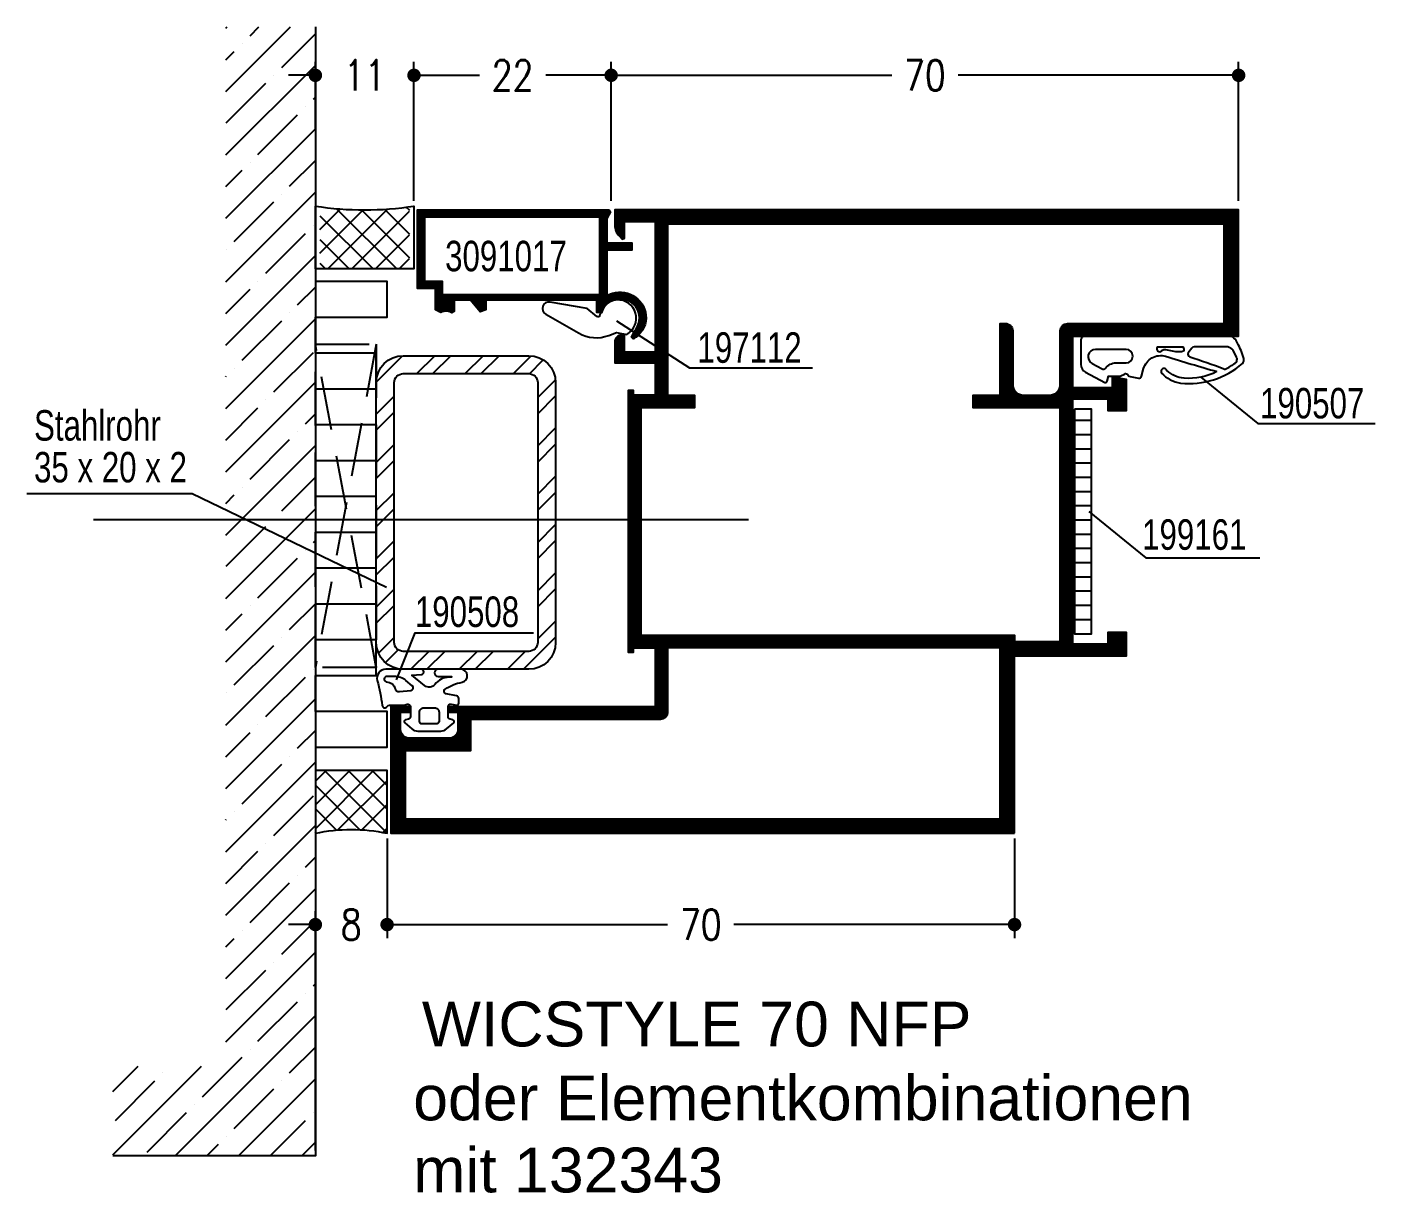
# Model space of a CAD drawing. Extents: x 14 to 197, y 22 to 250.
# Drawn here: x 18.3 to 93.5, y 102.2 to 167.3 of the extents above; entities that cross this region are included whole.
import ezdxf

# ---------------------------------------------------------------- set-up
doc = ezdxf.new("R2010")
doc.units = 0
doc.header["$LTSCALE"] = 6
for name, pattern in [('AUSGEZOGEN', [0]), ('CENTER', [50.800000000000004, 31.75, -6.35, 6.35, -6.35]), ('VERDECKT', [0.75, 0.5, -0.25])]:
    doc.linetypes.add(name, pattern=pattern)
doc.layers.get('0').update_dxf_attribs({"color": 4, "linetype": 'CONTINUOUS'})
doc.layers.get('Defpoints').update_dxf_attribs({"linetype": 'CONTINUOUS'})
for name, color, linetype in [('01TXT', 7, 'CONTINUOUS'), ('CENT_25', 2, 'CENTER'), ('CONST18', 3, 'AUSGEZOGEN'), ('CONST35', 7, 'CONTINUOUS'), ('DICHT_PAR', 3, 'CONTINUOUS'), ('HIDE_25', 3, 'VERDECKT'), ('KH_PAR', 7, 'CONTINUOUS'), ('KH_SCH', 7, 'CONTINUOUS'), ('KN_PAR', 3, 'CONTINUOUS'), ('KN_SCH', 3, 'CONTINUOUS'), ('LLMASSE', 7, 'AUSGEZOGEN'), ('TEXT', 7, 'CONTINUOUS')]:
    doc.layers.add(name, color=color, linetype=linetype)
doc.styles.add('SIM80S00', font='simplex.shx', dxfattribs={"width": 0.8})
doc.styles.add('SWISSCL', font='swisscl.ttf')
doc.styles.add('SWISSL', font='swissl.ttf')
doc.dimstyles.new('BEM_DOC_2', dxfattribs={"dimscale": 0.5, "dimtxt": 3.4, "dimasz": 1.5, "dimexe": 1.5, "dimexo": 0.6, "dimgap": 1.5, "dimtad": 0, "dimlfac": 2, "dimdsep": 46, "dimtxsty": 'SIM80S00', "dimblk": 'PUNKT', "dimcen": 0, "dimclrd": 3, "dimclre": 3, "dimclrt": 3, "dimadec": 0, "dimazin": 0, "dimtfac": 0.6999999999999998, "dimtofl": 0, "dimtmove": 2, "dimatfit": 3, "dimldrblk": 'PUNKT', "dimfxl": 1, "dimtolj": 1, "dimarcsym": 0})

# ---------------------------------------------------------------- blocks, each defined once
blk = doc.blocks.new('WI190507')
at = {"linetype": 'CONTINUOUS'}
for points in [[(3.969069, 2.421619, 0.131411), (4.717455, 6.093630999999999, 0.165945), (3.84275, 7.996262, -1.141701), (4.131863, 8.597746, -0.165632), (5.26119, 6.471794, -0.206034), (3.081333, -0.415261, -0.265529), (2.498102, -0.57243, -0.04887), (0.799395, 0.117567, -0.313051), (0, 1.16646), (0, 17.100064, -0.414214), (0.5, 17.600064), (3.158683, 17.600064, -0.277325), (4.041631, 17.069535), (5.17659, 14.934988, -0.482343), (5.051764, 14.647908), (4.5, 14.500064), (4.5, 13.280448, -0.131652), (4.459808, 13.130448), (4.240192, 12.750064, 0.435165), (4.368809, 12.330269, -0.240393), (4.53306, 12.11257), (4.699122, 11.170787, -0.388879), (4.481325, 10.828914), (3.639417, 10.603326, 0.416449), (2.256705, 8.150291000000001, -0.005287), (3.969069, 2.421619)], [(3.071257, 16.357355), (3.664884, 15.240905, -0.365602), (3.583333, 14.8626, 0.232386), (3, 13.675283), (3, 12.550064, -1), (1.5, 12.550064), (1.5, 15.965597, -0.7812859999999999), (3.071257, 16.357355)], [(1.574047, 8.511461, 0.202871), (1.504161, 8.156292, -0.056075), (1.742937, 6.648280000000001, -0.081679), (1.70217, 6.263999), (1.603166, 6.089326, -0.61297), (1.228898, 6.339345), (1.244166, 9.074264999999999, -1.059119), (1.574047, 8.511461)], [(2.488988, 0.179611, -0.090803), (2.358433, 0.23955), (1.567248, 0.6006520000000001, -0.07685800000000001), (1.200184, 1.196015), (1.221162, 4.953726000000001, -0.267949), (1.37261, 5.212692), (1.889696, 5.620432, -0.465297), (2.320382, 5.461759, 0.015276), (3.659324, 1.641006, -0.267464), (3.628582, 1.33872, -0.035362), (2.926019, 0.255081, -0.14104), (2.488988, 0.179611)]]:
    blk.add_lwpolyline(points, format="xyb", close=True, dxfattribs=at)
blk = doc.blocks.new('*X16')
for p, q in [((20.3, 218.2898987322333), (23.91010126776674, 221.9)), ((20.3, 221.825432638166), (20.37456736183399, 221.9)), ((21.65514517087166, 221.4128108590377), (22.14233431183398, 221.9)), ((23.42291212383802, 219.6450439060713), (25.30000000000002, 221.5221317822333)), ((20.3, 220.057665688166), (20.77126169438847, 220.5289273825545)), ((21.21320343263006, 220.9708691207961), (21.21320343263006, 220.9708691207961)), ((20.3, 214.7543648263006), (25.30000000000001, 219.7543648263006)), ((22.98097038559643, 219.2031021678297), (22.98097038559643, 219.2031021678297)), ((20.32931995614688, 216.5514517383802), (22.53902864735484, 218.7611604295881)), ((24.7487373385628, 217.4353352148633), (24.7487373385628, 217.4353352148633)), ((25.19067907680439, 217.8772769531049), (25.30000000000002, 217.9865978763005)), ((22.09708690911325, 214.7836847854138), (24.30679560032121, 216.9933934766217)), ((20.3, 211.2188309203678), (25.30000000000001, 216.2188309203678)), ((21.65514517087166, 214.3417430471722), (21.65514517087166, 214.3417430471722)), ((23.86485386207962, 213.0159178324474), (25.30000000000002, 214.4510639703678)), ((20.3, 212.9865978763006), (21.21320343263006, 213.8998013089306)), ((20.3, 207.6832970144351), (25.30000000000001, 212.6832970144351)), ((20.77126169438847, 209.9223256647563), (22.98097038559643, 212.1320343559642)), ((23.42291212383802, 212.5739760942058), (23.42291212383802, 212.5739760942058)), ((25.19067907680439, 210.8062091412394), (25.19067907680439, 210.8062091412394)), ((22.53902864735484, 208.1545587117899), (24.7487373385628, 210.3642674029979)), ((20.3, 204.1477631085023), (25.30000000000001, 209.1477631085023)), ((20.32931995614688, 209.4803839265147), (20.32931995614688, 209.4803839265147)), ((22.09708690911325, 207.7126169735483), (22.09708690911325, 207.7126169735483)), ((20.3, 205.9155300644351), (21.65514517087166, 207.2706752353067)), ((24.30679560032121, 206.3867917588235), (25.30000000000002, 207.3799961585023)), ((20.3, 200.6122292025696), (25.30000000000001, 205.6122292025696)), ((21.21320343263007, 203.2931995911324), (23.42291212383803, 205.5029082823403)), ((23.86485386207962, 205.9448500205819), (23.86485386207962, 205.9448500205819)), ((22.98097038559644, 201.525432638166), (25.1906790768044, 203.735141329374)), ((20.3, 202.3799961585023), (20.32931995614688, 202.4093161146492)), ((20.77126169438847, 202.8512578528908), (20.77126169438847, 202.8512578528908)), ((20.3, 197.0766952966369), (25.30000000000001, 202.0766952966369)), ((22.53902864735484, 201.0834908999244), (22.53902864735484, 201.0834908999244)), ((20.3, 198.8444622525696), (22.09708690911325, 200.6415491616829)), ((24.7487373385628, 199.7576656851996), (25.30000000000002, 200.3089283466368)), ((24.30679560032121, 199.315723946958), (24.30679560032121, 199.315723946958)), ((20.3, 193.5411613907041), (25.30000000000001, 198.5411613907041)), ((21.65514517087166, 196.6640735175085), (23.86485386207962, 198.8737822087164)), ((23.42291212383803, 194.8963065645421), (25.30000000000002, 196.7733944407041)), ((20.3, 195.3089283466369), (20.77126169438847, 195.7801900410253)), ((21.21320343263007, 196.2221317792669), (21.21320343263007, 196.2221317792669)), ((20.3, 190.0056274847714), (25.30000000000001, 195.0056274847714)), ((20.32931995614688, 191.802714396851), (22.53902864735484, 194.012423088059)), ((22.98097038559644, 194.4543648263005), (22.98097038559644, 194.4543648263005)), ((24.7487373385628, 192.6865978733342), (24.7487373385628, 192.6865978733342)), ((25.1906790768044, 193.1285396115757), (25.30000000000002, 193.2378605347714)), ((22.09708690911325, 190.0349474438846), (24.30679560032121, 192.2446561350926)), ((20.3, 186.4700935788387), (25.30000000000001, 191.4700935788387)), ((21.65514517087166, 189.593005705643), (21.65514517087166, 189.593005705643)), ((23.86485386207962, 188.2671804909182), (25.30000000000002, 189.7023266288386)), ((20.3, 188.2378605347714), (21.21320343263007, 189.1510639674015)), ((20.3, 182.9345596729059), (25.30000000000001, 187.9345596729059)), ((20.77126169438847, 185.1735883232271), (22.98097038559644, 187.3832970144351)), ((23.42291212383803, 187.8252387526767), (23.42291212383803, 187.8252387526767)), ((25.1906790768044, 186.0574717997103), (25.1906790768044, 186.0574717997103)), ((22.53902864735484, 183.4058213702607), (24.7487373385628, 185.6155300614687)), ((20.3, 179.3990257669732), (25.30000000000001, 184.3990257669732)), ((20.32931995614688, 184.7316465849855), (20.32931995614688, 184.7316465849855)), ((22.09708690911325, 182.9638796320191), (22.09708690911325, 182.9638796320191)), ((20.3, 181.1667927229059), (21.65514517087166, 182.5219378937776)), ((24.30679560032121, 181.6380544172943), (25.30000000000002, 182.6312588169731)), ((20.3, 175.8634918610404), (25.30000000000001, 180.8634918610405)), ((21.21320343263007, 178.5444622496032), (23.42291212383803, 180.7541709408112)), ((23.86485386207962, 181.1961126790528), (23.86485386207962, 181.1961126790528)), ((22.98097038559644, 176.7766952966369), (25.1906790768044, 178.9864039878448)), ((20.3, 177.6312588169732), (20.32931995614688, 177.6605787731201)), ((20.77126169438847, 178.1025205113616), (20.77126169438847, 178.1025205113616)), ((20.3, 172.3279579551077), (25.30000000000001, 177.3279579551077)), ((22.53902864735484, 176.3347535583953), (22.53902864735484, 176.3347535583953)), ((20.3, 174.0957249110404), (22.09708690911325, 175.8928118201537)), ((24.7487373385628, 175.0089283436705), (25.30000000000002, 175.5601910051077)), ((24.30679560032121, 174.5669866054289), (24.30679560032121, 174.5669866054289)), ((20.3, 168.792424049175), (25.30000000000001, 173.792424049175)), ((21.65514517087166, 171.9153361759793), (23.86485386207962, 174.1250448671873)), ((21.21320343263007, 171.4733944377378), (21.21320343263007, 171.4733944377378)), ((23.42291212383803, 170.147569223013), (25.30000000000002, 172.024657099175)), ((20.3, 170.5601910051077), (20.77126169438847, 171.0314526994962)), ((20.3, 165.2568901432422), (25.30000000000001, 170.2568901432423)), ((20.32931995614688, 167.0539770553218), (22.53902864735484, 169.2636857465298)), ((22.98097038559644, 169.7056274847714), (22.98097038559644, 169.7056274847714)), ((25.1906790768044, 168.3798022700466), (25.30000000000003, 168.4891231932422)), ((24.74873733856281, 167.937860531805), (24.74873733856281, 167.937860531805)), ((22.09708690911325, 165.2862101023555), (24.30679560032122, 167.4959187935634)), ((17.47864376269052, 158.9), (25.30000000000001, 166.7213562373095)), ((21.65514517087166, 164.8442683641139), (21.65514517087166, 164.8442683641139)), ((23.86485386207962, 163.5184431493891), (25.30000000000003, 164.9535892873095)), ((19.00349474142211, 162.1926179346643), (21.21320343263007, 164.4023266258723)), ((14, 162.492424049175), (15.407575950825, 163.9)), ((14, 158.9568901432422), (18.94310985675774, 163.9)), ((16.79378605021414, 163.5184431493891), (16.79378605021414, 163.5184431493891)), ((21.01417766862325, 158.9), (25.30000000000001, 163.1858223313768)), ((14.14213562076459, 160.8667927199396), (16.35184431197255, 163.0765014111475)), ((20.77126169438848, 160.4248509816979), (22.98097038559644, 162.6345596729059)), ((23.42291212383803, 163.0765014111475), (23.42291212383803, 163.0765014111475)), ((18.56155300318052, 161.7506761964227), (18.56155300318052, 161.7506761964227)), ((15.90990257373097, 159.0990257669732), (18.11961126493892, 161.3087344581812)), ((25.1906790768044, 161.3087344581811), (25.1906790768044, 161.3087344581811)), ((22.78194461862326, 158.9), (24.74873733856281, 160.8667927199396)), ((19.24641071269052, 158.9), (19.88737821790529, 159.5409675052148)), ((20.32931995614689, 159.9829092434564), (20.32931995614689, 159.9829092434564)), ((24.54971157455599, 158.9), (25.30000000000001, 159.650288425444))]:
    blk.add_line(p, q)
blk = doc.blocks.new('WI190508')
at = {"linetype": 'CONTINUOUS'}
for points in [[(4, 0.330593, 0.494357), (2.737419, 1.295503, -0.035396), (-0.037156, 0.74769, 0.7191390000000001), (-0.15, 0.190192, -0.267949), (0, -0.069615), (0, -1.687299), (0.089778, -2.022354, -0.493145), (-0.2, -2.4), (-1.269802, -2.4, -0.339454), (-1.55958, -2.177646), (-1.647845, -1.848236, 0.606815), (-1.994239, -1.771442), (-2.666044, -2.572069, 0.176327), (-2.9, -3.214857), (-2.9, -5.785143, 0.176327), (-2.666044, -6.427931), (-1.994239, -7.228558, 0.606815), (-1.647845, -7.151764), (-1.55958, -6.822353999999999, -0.339454), (-1.269802, -6.6), (-0.2, -6.6, -0.458807), (0.096639, -6.944777), (0.00224, -7.570148, 0.458807), (0.2, -7.8), (0.74827, -7.8, 0.36397), (1.043712, -7.552094), (1.247227, -6.397906, -0.676335), (1.792219, -6.283492, -0.102989), (2.554156, -8.173867, 0.8837860000000001), (4, -8.04999), (3.999963, -5.482666, 1), (3.199963, -5.482678), (3.199981, -6.959881, -1.000006), (3.107969, -6.959881), (3.107969, -6.747519, 0.236839), (2.316582, -5.137422, -0.426544), (2.183394, -3.990297), (3.35751, -2.569926), (3.4, -3.584999, 1), (4, -3.584999), (4, 0.330593)], [(3.2, -0.628273), (3.2, 0.230593, 0.876976), (2.610222, 0.308239), (2.50596, -0.080872, -0.282773), (1.897392, -0.65679, 0.3848), (1.502766, -1.198664), (1.634079, -2.44197, 0.664354), (2.163647, -2.601599), (2.741515, -1.90253, 0.174429), (3.2, -0.628273)], [(-0.3, -5.1, -0.414214), (-0.8, -5.6), (-1.8, -5.6, -0.414214), (-2.1, -5.3), (-2.1, -3.7, -0.414214), (-1.8, -3.4), (-0.8, -3.4, -0.414214), (-0.3, -3.9), (-0.3, -5.1)]]:
    blk.add_lwpolyline(points, format="xyb", close=True, dxfattribs=at)
blk = doc.blocks.new('PUNKT')
at = {"color": 0, "linetype": 'CONTINUOUS'}
blk.add_line((-0.5, 0), (-1, 0), dxfattribs=at)
at = {"color": 0, "linetype": 'CONTINUOUS', "const_width": 0.5}
blk.add_lwpolyline([(-0.25, 0, 1), (0.25, 0, 1)], format="xyb", close=True, dxfattribs=at)
blk = doc.blocks.new('*D33')
at = {"layer": 'Defpoints', "color": 0, "transparency": 16777216}
for p in [(38.42791413441773, 119.3000000000001), (34.42791413441773, 117.2), (34.42791413441773, 104.3000000000001)]:
    blk.add_point(p, dxfattribs=at)
at = {"layer": 'LLMASSE', "color": 3, "lineweight": -2, "transparency": 16777216}
for p, q in [((38.42791413441773, 119.0000000000001), (38.42791413441773, 116.45)), ((34.42791413441773, 104.6000000000001), (34.42791413441773, 117.95)), ((33.67791413441773, 117.2), (32.92791413441773, 117.2)), ((39.17791413441773, 117.2), (39.92791413441773, 117.2))]:
    blk.add_line(p, q, dxfattribs=at)
at = {"layer": 'LLMASSE', "color": 3, "lineweight": -2, "transparency": 16777216, "xscale": 0.75, "yscale": 0.75, "zscale": 0.75}
blk.add_blockref('PUNKT', (34.42791413441773, 117.2), dxfattribs=at)
at = {"layer": 'LLMASSE', "color": 3, "lineweight": -2, "transparency": 16777216, "xscale": 0.75, "yscale": 0.75, "zscale": 0.75, "rotation": 180}
blk.add_blockref('PUNKT', (38.42791413441773, 117.2), dxfattribs=at)
at = {"layer": 'LLMASSE', "color": 3, "transparency": 16777216, "insert": (36.42791413441773, 117.2), "char_height": 1.7, "attachment_point": 5, "style": 'SIM80S00'}
blk.add_mtext('\\A1;8', dxfattribs=at)
blk = doc.blocks.new('*D34')
at = {"layer": 'Defpoints', "color": 0, "transparency": 16777216}
for p in [(38.427916320132, 122.2999999999984), (73.42791413441773, 122.2999745000001), (73.42791413441773, 117.2)]:
    blk.add_point(p, dxfattribs=at)
at = {"layer": 'LLMASSE', "color": 3, "lineweight": -2, "transparency": 16777216}
for p, q in [((38.427916320132, 121.9999999999984), (38.427916320132, 116.45)), ((73.42791413441773, 121.9999745000001), (73.42791413441773, 116.45)), ((39.177916320132, 117.2), (54.07696284632249, 117.2)), ((72.67791413441773, 117.2), (57.77886760822724, 117.2))]:
    blk.add_line(p, q, dxfattribs=at)
at = {"layer": 'LLMASSE', "color": 3, "lineweight": -2, "transparency": 16777216, "xscale": 0.75, "yscale": 0.75, "zscale": 0.75, "rotation": 180}
blk.add_blockref('PUNKT', (38.427916320132, 117.2), dxfattribs=at)
at = {"layer": 'LLMASSE', "color": 3, "lineweight": -2, "transparency": 16777216, "xscale": 0.75, "yscale": 0.75, "zscale": 0.75}
blk.add_blockref('PUNKT', (73.42791413441773, 117.2), dxfattribs=at)
at = {"layer": 'LLMASSE', "color": 3, "transparency": 16777216, "insert": (55.92791522727487, 117.2), "char_height": 1.7, "attachment_point": 5, "style": 'SIM80S00'}
blk.add_mtext('\\A1;70', dxfattribs=at)
blk = doc.blocks.new('*X25')
for p, q in [((25.30000000000001, 69.05223208591764), (28.5477679140824, 72.30000000000001)), ((25.30000000000001, 70.37805730064241), (27.22194269935762, 72.30000000000001)), ((25.30000000000001, 71.7038825153672), (25.89611748463284, 72.30000000000001)), ((29.30000000000001, 68.81106588963344), (25.81106588963344, 72.30000000000001)), ((29.30000000000001, 70.13689110435821), (27.13689110435821, 72.30000000000001)), ((29.30000000000001, 71.462716319083), (28.46271631908299, 72.30000000000001)), ((27.78779226465707, 68.99744841025161), (25.30000000000001, 71.48524067490868)), ((26.55451893614861, 68.98092580734145), (29.30000000000001, 71.72640687119286)), ((26.48420384123118, 68.97521161895273), (25.30000000000001, 70.1594154601839)), ((27.891076671079, 68.99165832754706), (29.30000000000001, 70.40058165646809)), ((25.3277468180789, 68.80584342738022), (25.30000000000001, 68.83359024545912)), ((29.07094153748807, 68.84569797923136), (29.30000000000001, 69.0747564417433))]:
    blk.add_line(p, q)
blk = doc.blocks.new('*D40')
at = {"layer": 'Defpoints', "color": 0, "transparency": 16777216}
for p in [(34.42791413441773, 164.599999), (34.42791413441773, 161.299999), (39.92791613441773, 157.299999)]:
    blk.add_point(p, dxfattribs=at)
at = {"layer": 'LLMASSE', "color": 3, "lineweight": -2, "transparency": 16777216}
for p, q in [((34.42791413441773, 161.599999), (34.42791413441773, 165.349999)), ((39.92791613441773, 157.599999), (39.92791613441773, 165.349999)), ((33.67791413441773, 164.599999), (32.92791413441773, 164.599999)), ((40.67791613441773, 164.599999), (41.42791613441773, 164.599999))]:
    blk.add_line(p, q, dxfattribs=at)
at = {"layer": 'LLMASSE', "color": 3, "lineweight": -2, "transparency": 16777216, "xscale": 0.75, "yscale": 0.75, "zscale": 0.75}
blk.add_blockref('PUNKT', (34.42791413441773, 164.599999), dxfattribs=at)
at = {"layer": 'LLMASSE', "color": 3, "lineweight": -2, "transparency": 16777216, "xscale": 0.75, "yscale": 0.75, "zscale": 0.75, "rotation": 180}
blk.add_blockref('PUNKT', (39.92791613441773, 164.599999), dxfattribs=at)
at = {"layer": 'LLMASSE', "color": 3, "transparency": 16777216, "insert": (37.17791513441773, 164.599999), "char_height": 1.7, "attachment_point": 5, "style": 'SIM80S00'}
blk.add_mtext('\\A1;11', dxfattribs=at)
blk = doc.blocks.new('*X24')
for p, q in [((51.26468280607801, 109.6009922539682), (51.66369055210987, 110)), ((51.53720960864646, 107.2218686270871), (54.31534098155942, 110)), ((51.6175660474001, 104.6505746363912), (56.96699141100896, 110)), ((58.19999999999997, 103.5506761964228), (51.75067619642269, 110)), ((58.19999999999997, 106.2023266258723), (54.40232662587225, 110)), ((58.19999999999997, 108.8539770553219), (57.0539770553218, 110)), ((51.45200664524088, 101.8333648047824), (58.19999999999997, 108.5813581595415)), ((58.19999999999997, 100.8990257669732), (51.50745407103863, 107.5915716959345)), ((52.2702922699081, 100), (58.19999999999997, 105.9297077300919)), ((56.44737533752356, 100), (51.61910953655631, 104.8282658009673)), ((53.79572490807401, 100), (51.49767752916882, 102.2980473789052)), ((54.92194269935765, 100), (58.19999999999997, 103.2780573006424)), ((57.5735931288072, 100), (58.19999999999996, 100.6264068711928))]:
    blk.add_line(p, q)
blk = doc.blocks.new('*D42')
at = {"layer": 'Defpoints', "color": 0, "transparency": 16777216}
for p in [(50.92791613441773, 164.599999), (50.92791613441773, 157.299975), (85.92791613441773, 157.299999)]:
    blk.add_point(p, dxfattribs=at)
at = {"layer": 'LLMASSE', "color": 3, "lineweight": -2, "transparency": 16777216}
for p, q in [((50.92791613441773, 157.599975), (50.92791613441773, 165.349999)), ((85.92791613441773, 157.599999), (85.92791613441773, 165.349999)), ((51.67791613441773, 164.599999), (66.57696375346535, 164.599999)), ((85.17791613441773, 164.599999), (70.2788685153701, 164.599999))]:
    blk.add_line(p, q, dxfattribs=at)
at = {"layer": 'LLMASSE', "color": 3, "lineweight": -2, "transparency": 16777216, "xscale": 0.75, "yscale": 0.75, "zscale": 0.75, "rotation": 180}
blk.add_blockref('PUNKT', (50.92791613441773, 164.599999), dxfattribs=at)
at = {"layer": 'LLMASSE', "color": 3, "lineweight": -2, "transparency": 16777216, "xscale": 0.75, "yscale": 0.75, "zscale": 0.75}
blk.add_blockref('PUNKT', (85.92791613441773, 164.599999), dxfattribs=at)
at = {"layer": 'LLMASSE', "color": 3, "transparency": 16777216, "insert": (68.42791613441773, 164.599999), "char_height": 1.7, "attachment_point": 5, "style": 'SIM80S00'}
blk.add_mtext('\\A1;70', dxfattribs=at)
blk = doc.blocks.new('B-LL3091017')
at = {"layer": 'KN_SCH'}
h = blk.add_hatch(dxfattribs=at)
h.set_pattern_fill('_U', color=256, scale=0.2, angle=90, style=0, pattern_type=0)
h.set_pattern_definition([(90, (-6.131679800926612, 9.469847541320295), (-0.2, 1.224606353822377e-17), [])])
edge = h.paths.add_edge_path()
edge.add_line((-0.2000000000009834, 0.415470053889778), (-0.4500000000007063, 0.2711324865925286))
edge.add_line((-0.4500000000007063, 0.2711324865925286), (-1.192820323028281, 0.7000000000520137))
edge.add_line((-1.192820323028281, 0.7000000000520137), (-3.9000000000007, 0.7000000000520137))
edge.add_line((-3.9000000000007, 0.7000000000520137), (-3.9000000000007, -2.099999999956796))
edge.add_line((-3.9000000000007, -2.099999999956796), (-4.69999999997213, -2.099999999974377))
edge.add_line((-4.69999999997213, -2.099999999974377), (-4.700000000002895, 0.70000000005696))
edge.add_line((-4.700000000002895, 0.70000000005696), (-9.727387838692433, 0.6999999999325972))
edge.add_line((-9.727387838692433, 0.6999999999325972), (-9.528269250159578, 0.05294117644418961))
edge.add_arc((-12.29999999872904, -0.8000000008871568), 2.89999999906083, -89.92098258777139, 17.104635200147015, ccw=False)
edge.add_arc((-12.18013563536923, -0.9023955340299805), 2.800000000000014, 209.2081415122017, 267.62840437632906, ccw=False)
edge.add_line((-14.62412332264755, -2.268749874760098), (-14.4292421463304, -2.06928790290832))
edge.add_line((-14.4292421463304, -2.06928790290832), (-13.75317870728265, -2.384541461934856))
edge.add_arc((-12.2999999992584, -0.8000000003272918), 2.150000000234527, 227.476148093069, 434.3952468897883)
edge.add_line((-11.72165059867077, 1.270751547263192), (-11.67196451362344, 1.800000000072703))
edge.add_line((-11.67196451362344, 1.800000000072703), (-10.29999999984433, 1.800000000228566))
edge.add_line((-10.29999999984433, 1.800000000228566), (-10.30000000000327, 14.20000000005201))
edge.add_line((-10.30000000000328, 14.20000000005201), (-11.35995849235872, 14.200000000052))
edge.add_line((-11.35995849235872, 14.200000000052), (-11.58555826417151, 14.81983027894176))
edge.add_line((-11.58555826417151, 14.81983027894176), (-10.30000000000071, 15.8985417442644))
edge.add_line((-10.30000000000071, 15.8985417442644), (-10.30000000000071, 17.700000000052))
edge.add_line((-10.30000000000071, 17.700000000052), (-11.57394825535001, 17.70000000005201))
edge.add_line((-11.57394825535001, 17.70000000005201), (-11.70205327634678, 17.96789249301427))
edge.add_arc((-12.71191334812911, 18.6161074528359), 1.199999999465322, 327.304165933598, 390.0745233803037)
edge.add_line((-11.67346414991038, 19.2174586492558), (-11.37731420804809, 19.80000000005201))
edge.add_line((-11.37731420804809, 19.80000000005201), (-8.999999999997629, 19.80000000005199))
edge.add_line((-8.99999999999763, 19.80000000005199), (-9.0000000000284, 21.80000000002304))
edge.add_line((-9.000000000028399, 21.80000000002304), (-0.2000000000514977, 21.80000000010151))
edge.add_line((-0.2000000000514977, 21.80000000010151), (-0.2000000000009834, 0.4154700538897771))
h.paths.add_polyline_path([(-1.000000000000698, 1.500000000052034), (-9.70000000000072, 1.500000000052013), (-9.700000000000706, 19.00000000003968), (-8.19999999991764, 19.00000000013197), (-8.200000000009936, 21.00000000005201), (-1.000000000000703, 21.00000000005204)], flags=16)
at = {"layer": 'KN_PAR'}
blk.add_lwpolyline([(-0.2000000000009834, 0.415470053889778), (-0.4500000000007063, 0.2711324865925286), (-1.192820323028281, 0.7000000000520137), (-3.9000000000007, 0.7000000000520137), (-3.9000000000007, -2.099999999956796), (-4.69999999997213, -2.099999999974377), (-4.700000000002895, 0.70000000005696), (-9.727387838692433, 0.6999999999325972), (-9.528269250159576, 0.05294117644418961, -0.5041816791603327), (-12.29600056936972, -3.69999724211302, -0.26057490377308), (-14.62412332264755, -2.268749874760098), (-14.4292421463304, -2.06928790290832), (-13.75317870728265, -2.384541461934856, 1.267573365754594), (-11.72165059867077, 1.270751547263192), (-11.67196451362344, 1.800000000072703), (-10.29999999984433, 1.800000000228566), (-10.30000000000328, 14.20000000005201), (-11.35995849235872, 14.200000000052), (-11.58555826417151, 14.81983027894176), (-10.30000000000071, 15.8985417442644), (-10.30000000000071, 17.700000000052), (-11.57394825535001, 17.70000000005201), (-11.70205327634678, 17.96789249301427, 0.2809477689696845), (-11.67346414991038, 19.2174586492558), (-11.37731420804809, 19.80000000005201), (-8.99999999999763, 19.80000000005199), (-9.000000000028399, 21.80000000002304), (-0.2000000000514977, 21.80000000010151), (-0.2000000000009834, 0.415470053889778)], format="xyb", close=True, dxfattribs=at)
blk.add_lwpolyline([(-1.000000000000698, 1.500000000052034), (-9.70000000000072, 1.500000000052013), (-9.700000000000706, 19.00000000003968), (-8.19999999991764, 19.00000000013197), (-8.200000000009936, 21.00000000005201), (-1.000000000000703, 21.00000000005204), (-1.000000000000698, 1.500000000052034)], close=True, dxfattribs=at)
blk = doc.blocks.new('B-LL197112')
at = {"layer": 'DICHT_PAR'}
blk.add_lwpolyline([(1.4, 0.768, 1.597325), (2.982, 4.1, -0.580267), (2.807, 4.4), (3.5, 5.6), (3.5, 9.818999999999999, 0.8391), (2.081, 10.069), (0.638, 6.103, 0.221695), (0.9329999999999999, 2.735), (1.4, 1.925), (1.4, 0.768)], format="xyb", dxfattribs=at)
blk = doc.blocks.new('*D43')
at = {"layer": 'Defpoints', "color": 0, "transparency": 16777216}
for p in [(39.92791613441773, 164.599999), (39.92791613441773, 157.299999), (50.92791613441773, 157.299975)]:
    blk.add_point(p, dxfattribs=at)
at = {"layer": 'LLMASSE', "color": 3, "lineweight": -2, "transparency": 16777216}
for p, q in [((39.92791613441773, 157.599999), (39.92791613441773, 165.349999)), ((50.92791613441773, 157.599975), (50.92791613441773, 165.349999)), ((40.67791613441773, 164.599999), (43.57696375346535, 164.599999)), ((50.17791613441773, 164.599999), (47.27886851537011, 164.599999))]:
    blk.add_line(p, q, dxfattribs=at)
at = {"layer": 'LLMASSE', "color": 3, "lineweight": -2, "transparency": 16777216, "xscale": 0.75, "yscale": 0.75, "zscale": 0.75, "rotation": 180}
blk.add_blockref('PUNKT', (39.92791613441773, 164.599999), dxfattribs=at)
at = {"layer": 'LLMASSE', "color": 3, "lineweight": -2, "transparency": 16777216, "xscale": 0.75, "yscale": 0.75, "zscale": 0.75}
blk.add_blockref('PUNKT', (50.92791613441773, 164.599999), dxfattribs=at)
at = {"layer": 'LLMASSE', "color": 3, "transparency": 16777216, "insert": (45.42791613441773, 164.599999), "char_height": 1.7, "attachment_point": 5, "style": 'SIM80S00'}
blk.add_mtext('\\A1;22', dxfattribs=at)
blk = doc.blocks.new('B-LL132344')
at = {"layer": 'KH_SCH'}
h = blk.add_hatch(dxfattribs=at)
h.set_pattern_fill('_U', color=256, scale=0.2, style=0, pattern_type=0)
h.set_pattern_definition([(0, (33.76173578562217, 26.39453715693752), (0, 0.2), [])])
edge = h.paths.add_edge_path()
edge.add_line((0.2000127274254686, 6.200530902876203), (19.99997200015385, 6.200613742728223))
edge.add_line((19.99997200015385, 6.200613742728223), (19.99997200015368, -6.299936361737187))
edge.add_line((19.99997200015368, -6.299936361737187), (22.59997200033171, -6.299936361648312))
edge.add_line((22.59997200033171, -6.299936361648312), (22.59997200004744, -4.199936361471876))
edge.add_line((22.59997200004744, -4.199936361471876), (21.29997200002271, -4.19993636163596))
edge.add_line((21.29997200002271, -4.19993636163596), (21.299971999977, -0.2999363616110244))
edge.add_line((21.299971999977, -0.2999363616110244), (48.699971999977, -0.2999363615694079))
edge.add_line((48.699971999977, -0.2999363615694079), (48.69997200002271, -4.199936361557068))
edge.add_line((48.69997200002271, -4.199936361557068), (47.39997199995555, -4.199936361639109))
edge.add_line((47.39997199995555, -4.199936361639109), (47.39997200013647, -6.299936361733069))
edge.add_line((47.39997200013647, -6.299936361733069), (50.83702419018825, -6.299936361544775))
edge.add_line((50.83702419018825, -6.299936361544775), (51.11914735934013, -4.699936361387349))
edge.add_line((51.11914735934013, -4.699936361387349), (49.8999720000024, -4.699936361630025))
edge.add_line((49.8999720000024, -4.699936361630025), (49.89997199994603, -0.2999363616528932))
edge.add_line((49.89997199994603, -0.2999363616528932), (55.69997169745225, -0.2999363613224482))
edge.add_line((55.69997169745225, -0.2999363613224482), (55.69999969745218, -18.80000000015233))
edge.add_line((55.69999969745218, -18.80000000015233), (69.80000003672086, -18.80000000005278))
edge.add_line((69.80000003672086, -18.80000000005278), (69.8000126907565, 50.8000000001376))
edge.add_line((69.8000126907565, 50.8000000001376), (68.10417578330677, 50.8))
edge.add_arc((68.10417578330677, 48.99999999999999), 1.800000000000011, 90, 135.0000000000016)
edge.add_line((66.83138357717094, 50.27279220613575), (66.52379677833721, 49.96520540730201))
edge.add_line((66.52379677833721, 49.96520540730201), (66.63364845485576, 49.70000000000152))
edge.add_line((66.63364845485576, 49.70000000000152), (68.50001272723357, 49.7000000000228))
edge.add_line((68.50001272723357, 49.7000000000228), (68.50001272754737, 46.29999999984429))
edge.add_line((68.50001272754737, 46.29999999984429), (53.90001272729575, 46.29999999998138))
edge.add_line((53.90001272729575, 46.29999999998138), (53.90001272724925, 49.6999999999795))
edge.add_line((53.90001272724925, 49.6999999999795), (55.80001272735865, 49.69999999997948))
edge.add_line((55.80001272735865, 49.69999999997948), (55.80001272727252, 50))
edge.add_arc((55.00001272727252, 50), 0.7999999999999972, 0, 90.00000000211544)
edge.add_line((55.00001272724298, 50.8), (52.70001272719573, 50.79999999991507))
edge.add_line((52.70001272719573, 50.79999999991507), (52.70001272754441, 46.29999999983976))
edge.add_line((52.70001272754441, 46.29999999983976), (49.10001272732891, 46.29999999995513))
edge.add_line((49.10001272732891, 46.29999999995513), (49.10001272726738, 48.70000000000002))
edge.add_line((49.10001272726738, 48.70000000000002), (49.60001272727252, 48.70000000000003))
edge.add_line((49.60001272727252, 48.70000000000003), (49.60001272727253, 49.30000000000003))
edge.add_line((49.60001272727253, 49.30000000000003), (20.39999999999999, 49.30000000000001))
edge.add_line((20.39999999999999, 49.30000000000001), (20.39999999999999, 48.7))
edge.add_line((20.39999999999999, 48.7), (20.89999872727169, 48.69999999999999))
edge.add_line((20.89999872727169, 48.69999999999999), (20.9000140000599, 46.30000000005455))
edge.add_line((20.9000140000599, 46.30000000005455), (14.30001272726719, 46.29999999994541))
edge.add_line((14.30001272726719, 46.29999999994541), (14.30001273377724, 69.30000000548286))
edge.add_line((14.30001273377724, 69.30000000548286), (13.7000127272438, 69.30000000132453))
edge.add_line((13.7000127272438, 69.30000000132453), (13.70001272740789, 68.29999999993123))
edge.add_line((13.70001272740789, 68.29999999993123), (11.80001283973202, 68.29999999999998))
edge.add_arc((11.80001283976822, 69.3000001124957), 1.000000112495712, 180.0000000000041, 269.9999999979258, ccw=False)
edge.add_line((10.80001272727252, 69.30000011249562), (10.80001272727218, 73.69999999739613))
edge.add_arc((11.80001271555325, 73.70000001171894), 0.9999999882810721, 89.9999993286632, 180.0000008206364, ccw=False)
edge.add_line((11.80001272727029, 74.7), (13.70001272723561, 74.70000000002292))
edge.add_line((13.70001272723561, 74.70000000002292), (13.70001272731764, 73.70000000380085))
edge.add_line((13.70001272731764, 73.70000000380085), (14.30001271037002, 73.70000001538806))
edge.add_line((14.30001271037002, 73.70000001538806), (14.30001273179352, 75.80000000677212))
edge.add_line((14.30001273179352, 75.80000000677212), (0.2000127271195744, 75.79999999994303))
edge.add_line((0.2000127271195741, 75.79999999994303), (0.2000127274254686, 6.20053090287621))
edge = h.paths.add_edge_path(flags=16)
edge.add_line((22.30001306618141, 47.90000000000001), (22.30000137339752, 6.200000000000003))
edge.add_line((22.30000137339752, 6.200000000000003), (21.6, 6.200000000000003))
edge.add_line((21.6, 6.200000000000003), (21.60000000000001, 1.099999999999998))
edge.add_line((21.60000000000001, 1.099999999999998), (47.69994400000019, 1.100000000000009))
edge.add_line((47.69994400000019, 1.100000000000009), (47.69994400000019, 10.80000000000074))
edge.add_line((47.69994400000019, 10.80000000000074), (49.09999999999999, 10.80000000000074))
edge.add_line((49.09999999999999, 10.80000000000074), (49.09999999999998, 7.80000000000074))
edge.add_line((49.09999999999998, 7.80000000000074), (57.09999999999995, 7.800000000000683))
edge.add_line((57.09999999999995, 7.800000000000683), (57.09999999999994, 7.199999999918649))
edge.add_arc((56.30000000036912, 7.199999999631508), 0.7999999996308134, -90.00000002644128, 2.0564925762300845e-08, ccw=False)
edge.add_line((56.29999999999993, 6.400000000000691), (50.29999999999997, 6.400000000000723))
edge.add_arc((50.29999999999995, 5.200000000000724), 1.199999999999999, 89.99999999999933, 179.9999999999997)
edge.add_line((49.09999999999995, 5.200000000000731), (49.09999999999996, 2.299999999999997))
edge.add_arc((50.29999999999995, 2.299999999999994), 1.199999999999996, 179.9999999999998, 270.0000000000007)
edge.add_line((50.29999999999997, 1.099999999999994), (56.29999999999995, 1.100000000000069))
edge.add_arc((56.29999999999995, 0.3000000000000682), 0.8000000000000007, 0, 90.00000000000051, ccw=False)
edge.add_line((57.09999999999995, 0.3000000000000682), (57.09999999999997, -17.20000000000014))
edge.add_line((57.09999999999997, -17.20000000000014), (68.20000000000002, -17.19999999999997))
edge.add_line((68.20000000000002, -17.19999999999997), (68.20000000000002, 44.89999999999993))
edge.add_line((68.20000000000002, 44.89999999999993), (49.10001272727235, 44.90000000000006))
edge.add_line((49.10001272727235, 44.90000000000006), (49.10001272727247, 41.90000000000005))
edge.add_line((49.10001272727247, 41.90000000000005), (47.69995672727239, 41.90000000000004))
edge.add_line((47.69995672727239, 41.90000000000004), (47.69995672727231, 47.90000000000001))
edge.add_line((47.69995672727231, 47.90000000000001), (22.30001306618141, 47.90000000000001))
edge = h.paths.add_edge_path(flags=16)
edge.add_line((20.90000000000004, 44.90000000000004), (13.70001272727268, 44.90000000000004))
edge.add_arc((13.70001272727268, 45.70000000000005), 0.8000000000000043, 180, 270, ccw=False)
edge.add_line((12.90001272727268, 45.70000000000005), (12.90001272727256, 66.90000000000296))
edge.add_line((12.90001272727256, 66.90000000000296), (9.400012727322208, 66.89999999995173))
edge.add_line((9.400012727322208, 66.89999999995173), (9.400012727270932, 74.20000000000013))
edge.add_line((9.400012727270932, 74.20000000000013), (1.799999999999772, 74.20000000000002))
edge.add_line((1.799999999999773, 74.20000000000002), (1.799999999999773, 7.80000000000004))
edge.add_line((1.799999999999773, 7.800000000000033), (20.90000000000005, 7.800000000000004))
edge.add_line((20.90000000000005, 7.800000000000004), (20.90000000000004, 44.90000000000004))
at = {"layer": 'KH_PAR'}
for points in [[(0.2000127274254686, 6.200530902876203), (19.99997200015385, 6.200613742728223), (19.99997200015368, -6.299936361737187), (22.59997200033171, -6.299936361648312), (22.59997200004744, -4.199936361471876), (21.29997200002271, -4.19993636163596), (21.299971999977, -0.2999363616110244), (48.699971999977, -0.2999363615694079), (48.69997200002271, -4.199936361557068), (47.39997199995555, -4.199936361639109), (47.39997200013647, -6.299936361733069), (50.83702419018825, -6.299936361544775), (51.11914735934013, -4.699936361387349), (49.8999720000024, -4.699936361630025), (49.89997199994603, -0.2999363616528932), (55.69997169745225, -0.2999363613224482), (55.69999969745218, -18.80000000015233), (69.80000003672086, -18.80000000005278), (69.8000126907565, 50.8000000001376), (68.10417578330677, 50.8, 0.1989123673796654), (66.83138357717094, 50.27279220613575), (66.52379677833721, 49.96520540730201), (66.63364845485576, 49.70000000000152), (68.50001272723357, 49.7000000000228), (68.50001272754737, 46.29999999984429), (53.90001272729575, 46.29999999998138), (53.90001272724925, 49.6999999999795), (55.80001272735865, 49.69999999997948), (55.80001272727252, 50, 0.4142135623839069), (55.00001272724298, 50.8), (52.70001272719573, 50.79999999991507), (52.70001272754441, 46.29999999983976), (49.10001272732891, 46.29999999995513), (49.10001272726738, 48.70000000000002), (49.60001272727252, 48.70000000000003), (49.60001272727253, 49.30000000000003), (20.39999999999999, 49.30000000000001), (20.39999999999999, 48.7), (20.89999872727169, 48.69999999999999), (20.9000140000599, 46.30000000005455), (14.30001272726719, 46.29999999994541), (14.30001273377724, 69.30000000548286), (13.7000127272438, 69.30000000132453), (13.70001272740789, 68.29999999993123), (11.80001283973202, 68.29999999999998, -0.4142135623624736), (10.80001272727252, 69.30000011249562), (10.80001272727218, 73.69999999739613, -0.414213569999987), (11.80001272727029, 74.7), (13.70001272723561, 74.70000000002292), (13.70001272731764, 73.70000000380085), (14.30001271037002, 73.70000001538806), (14.30001273179352, 75.80000000677212), (0.2000127271195741, 75.79999999994303), (0.2000127274254686, 6.200530902876203)], [(20.90000000000004, 44.90000000000004), (13.70001272727268, 44.90000000000004, -0.4142135623730968), (12.90001272727268, 45.70000000000005), (12.90001272727256, 66.90000000000296), (9.400012727322208, 66.89999999995173), (9.400012727270932, 74.20000000000013), (1.799999999999773, 74.20000000000002), (1.799999999999773, 7.800000000000033), (20.90000000000005, 7.800000000000004), (20.90000000000004, 44.90000000000004)], [(22.30001306618141, 47.90000000000001), (22.30000137339752, 6.200000000000003), (21.6, 6.200000000000003), (21.60000000000001, 1.099999999999998), (47.69994400000019, 1.100000000000009), (47.69994400000019, 10.80000000000074), (49.09999999999999, 10.80000000000074), (49.09999999999998, 7.80000000000074), (57.09999999999995, 7.800000000000683), (57.09999999999994, 7.199999999918649, -0.4142135626133894), (56.29999999999993, 6.400000000000691), (50.29999999999997, 6.400000000000723, 0.4142135623730973), (49.09999999999995, 5.200000000000731), (49.09999999999996, 2.299999999999997, 0.4142135623730981), (50.29999999999997, 1.099999999999994), (56.29999999999995, 1.100000000000069, -0.4142135623730968), (57.09999999999995, 0.3000000000000682), (57.09999999999997, -17.20000000000014), (68.20000000000002, -17.19999999999997), (68.20000000000002, 44.89999999999993), (49.10001272727235, 44.90000000000006), (49.10001272727247, 41.90000000000005), (47.69995672727239, 41.90000000000004), (47.69995672727231, 47.90000000000001), (22.30001306618141, 47.90000000000001)]]:
    blk.add_lwpolyline(points, format="xyb", close=True, dxfattribs=at)

msp = doc.modelspace()

# ---------------------------------------------------------------- hatches: boundary and pattern name
at = {"layer": 'CONST35'}
h = msp.add_hatch(dxfattribs=at)
h.set_pattern_fill('ANSI32', color=256, scale=0.2, style=0)
h.set_pattern_definition([(45, (9.12788793001937, 1.147548989651455), (-1.347038418160373, 1.347038418160373), []), (45, (10.02591393001944, 1.147548989651455), (-1.347038418160373, 1.347038418160373), [])])
edge = h.paths.add_edge_path(flags=16)
edge.add_arc((39.32789419090136, 147.4499547563773), 0.5, 90, 180, ccw=False)
edge.add_line((39.32789419090136, 147.9499547563773), (46.32789419090136, 147.9499547563773))
edge.add_arc((46.32789419090136, 147.4499547563773), 0.5, 0, 90, ccw=False)
edge.add_line((46.82789419090136, 147.4499547563773), (46.82789419090136, 132.9499547563772))
edge.add_arc((46.32789419090136, 132.9499547563772), 0.5, -90, 0, ccw=False)
edge.add_line((46.32789419090136, 132.4499547563772), (39.32789419090136, 132.4499547563772))
edge.add_arc((39.32789419090136, 132.9499547563772), 0.5, 180, 270, ccw=False)
edge.add_line((38.82789419090136, 132.9499547563772), (38.82789419090136, 147.4499547563773))
edge = h.paths.add_edge_path()
edge.add_arc((39.32789419090136, 147.4499547563773), 1.5, 90, 180, ccw=False)
edge.add_line((39.32789419090136, 148.9499547563773), (46.32789419090136, 148.9499547563773))
edge.add_arc((46.32789419090136, 147.4499547563773), 1.5, 0, 90, ccw=False)
edge.add_line((47.82789419090136, 147.4499547563773), (47.82789419090136, 132.9499547563772))
edge.add_arc((46.32789419090136, 132.9499547563772), 1.5, -90, 0, ccw=False)
edge.add_line((46.32789419090136, 131.4499547563772), (39.32789419090136, 131.4499547563772))
edge.add_arc((39.32789419090136, 132.9499547563772), 1.5, 180, 270, ccw=False)
edge.add_line((37.82789419090136, 132.9499547563772), (37.82789419090136, 147.4499547563773))

# ---------------------------------------------------------------- linework, layer by layer
at = {"layer": 'CENT_25'}
msp.add_lwpolyline([(58.5839824897264, 139.79998225), (22.04596631413733, 139.79998225)], dxfattribs=at)
at = {"layer": 'CONST18', "linetype": 'CONTINUOUS'}
for p, q in [((76.7781473756404, 145.3479465140285), (77.72814737564045, 145.3479465140285)), ((76.7781473756404, 144.5541965140286), (77.72814737564045, 144.5541965140286)), ((76.7781473756404, 143.7604465140286), (77.72814737564045, 143.7604465140286)), ((76.7781473756404, 142.9666965140285), (77.72814737564045, 142.9666965140285)), ((76.7781473756404, 142.1729465140285), (77.72814737564045, 142.1729465140285)), ((76.7781473756404, 141.3791965140285), (77.72814737564045, 141.3791965140285)), ((76.7781473756404, 140.5854465140285), (77.72814737564045, 140.5854465140285)), ((76.7781473756404, 139.7916965140286), (77.72814737564045, 139.7916965140286)), ((76.7781473756404, 138.9979465140285), (77.72814737564045, 138.9979465140285)), ((76.7781473756404, 138.2041965140285), (77.72814737564045, 138.2041965140285)), ((76.7781473756404, 137.4104465140285), (77.72814737564045, 137.4104465140285)), ((76.7781473756404, 136.6166965140285), (77.72814737564045, 136.6166965140285)), ((76.7781473756404, 135.8229465140286), (77.72814737564045, 135.8229465140286)), ((76.7781473756404, 135.0291965140285), (77.72814737564045, 135.0291965140285)), ((76.7781473756404, 134.2354465140285), (77.72814737564045, 134.2354465140285))]:
    msp.add_line(p, q, dxfattribs=at)
at = {"layer": 'CONST18', "linetype": 'CONTINUOUS', "extrusion": (0, 0, -1)}
msp.add_lwpolyline([(-76.7781473756404, 145.9666965140285), (-76.77814732116258, 133.4332116137313), (-77.7281473211624, 133.4332116137313), (-77.72814737564045, 145.9666965140285)], close=True, dxfattribs=at)
at = {"layer": 'CONST35'}
for points in [[(34.42791413441773, 167.3000000000001), (34.42791413441773, 104.3000000000001), (23.12791413441778, 104.3000000000001)], [(34.42791413441773, 127.1016629304623), (38.42791413441773, 127.1016629304623), (38.42791413441773, 129.1016629304623), (34.42791413441773, 129.1016629304623), (34.42791413441773, 131.1016629304623), (37.82792039529977, 131.1016629304623), (37.82792039529977, 133.1016629304623), (34.42791413441773, 133.1016629304623), (34.42791413441773, 135.1016629304623), (37.82792039529977, 135.1016629304623), (37.82792039529977, 137.1016629304623), (34.42791413441773, 137.1016629304623), (34.42791413441773, 139.1016629304623), (37.82792039529977, 139.1016629304623), (37.82792039529977, 141.1016629304623), (34.42791413441773, 141.1016629304623), (34.42791413441773, 143.1016629304623), (37.82792039529977, 143.1016629304623), (37.82792039529977, 145.1016629304623), (34.42791413441773, 145.1016629304623), (34.42791413441773, 147.1016629304623), (37.82792039529977, 147.1016629304623), (37.82792039529977, 149.1016629304623), (34.42791413441773, 149.1016629304623), (34.42791413441773, 151.1016629304623), (38.42791413441773, 151.1016629304623), (38.42791413441773, 153.1016629304623), (34.42791413441773, 153.1016629304623)], [(51.21811689830565, 150.901322113108), (55.29018875920042, 148.2738196019926), (62.16277222994199, 148.2738196019926)], [(83.82369017257929, 147.757732307767), (87.0055109540308, 145.1673010249139), (93.53727304662107, 145.1673010249139)], [(38.39570271596995, 136.0203816689017), (27.55461540326178, 141.233415198578), (18.33969087726769, 141.2334151985779)], [(77.57043351280117, 140.2574019897519), (80.75225429425268, 137.6669707068987), (87.11790931852624, 137.6669707068987)], [(38.95521230148051, 130.8690822187252), (39.995369549511, 133.4927740202567), (46.60037194621009, 133.4927740202567)], [(38.95521230148051, 130.8690822187252), (39.995369549511, 133.4927740202567), (46.60037194621009, 133.4927740202567)]]:
    msp.add_lwpolyline(points, dxfattribs=at)
for points in [[(34.42791413441773, 153.799999), (34.42791413441773, 157.299999, 0.07629107853086592), (39.92791613441773, 157.299999), (39.92791613441773, 153.799999)], [(37.82789419090136, 147.4499547563773, -0.414213562373095), (39.32789419090136, 148.9499547563773), (46.32789419090136, 148.9499547563773, -0.414213562373095), (47.82789419090136, 147.4499547563773), (47.82789419090136, 132.9499547563772, -0.414213562373095), (46.32789419090136, 131.4499547563772), (39.32789419090136, 131.4499547563772, -0.414213562373095), (37.82789419090136, 132.9499547563772)], [(38.82789419090136, 147.4499547563773, -0.4142135623730951), (39.32789419090136, 147.9499547563773), (46.32789419090136, 147.9499547563773, -0.4142135623730951), (46.82789419090136, 147.4499547563773), (46.82789419090136, 132.9499547563772, -0.4142135623730951), (46.32789419090136, 132.4499547563772), (39.32789419090136, 132.4499547563772, -0.4142135623730951), (38.82789419090136, 132.9499547563772)], [(34.42791413441773, 125.8000000000001), (34.42791413441773, 122.3000000000001, -0.1049002711254802), (38.42791413441773, 122.3000000000001), (38.42791413441773, 125.8000000000001)]]:
    msp.add_lwpolyline(points, format="xyb", close=True, dxfattribs=at)
at = {"layer": 'HIDE_25'}
msp.add_lwpolyline([(37.82792039529977, 131.5499921260968), (34.42791413441773, 131.5499921260968), (34.42791413441773, 149.5999921260967), (37.82792039529977, 149.5999921260967), (37.82792039529977, 131.5499921260968), (34.42791413441773, 149.5999921260967), (37.82792039529977, 149.5999921260967), (34.42791413441773, 131.5499921260968)], dxfattribs=at)

# ---------------------------------------------------------------- block references
for name, p, xscale, yscale, zscale, rotation in [('B-LL132344', (76.52817916747313, 122.1999680636953), 0.5, 0.5, 0.5, 90), ('B-LL3091017', (51.02791636790062, 157.1999751950037), 0.5, 0.5, 0.5, 90), ('B-LL197112', (52.05921144476156, 149.388581598782), 0.499999999999974, 0.499999999999974, 0.499999999999974, 80.23272255970363)]:
    msp.add_blockref(name, p, dxfattribs=dict(xscale=xscale, yscale=yscale, zscale=zscale, rotation=rotation))
at = {"layer": 'CONST18', "linetype": 'CONTINUOUS', "extrusion": (0, 0, -1), "xscale": -0.5, "yscale": -0.5, "zscale": 0.5, "rotation": 90}
msp.add_blockref('WI190507', (-85.92791613441773, 150.049999), dxfattribs=at)
at = {"layer": 'CONST18', "linetype": 'Continuous', "extrusion": (0, 0, -1), "xscale": -0.5, "yscale": 0.5, "zscale": 0.5, "rotation": 270}
msp.add_blockref('WI190508', (-38.52791413090836, 129.4499822172658), dxfattribs=at)
at = {"layer": 'CONST35'}
for name, p in [('*X16', (9.127914134417779, -54.60000000000002)), ('*X25', (9.127914134417779, 53.5))]:
    msp.add_blockref(name, p, dxfattribs=at)
at = {"layer": 'CONST35', "xscale": 0.5, "yscale": 0.5, "zscale": 0.5, "rotation": 270}
msp.add_blockref('*X24', (-15.32208386558227, 182.899999), dxfattribs=at)

# ---------------------------------------------------------------- texts
at = {"layer": '01TXT', "color": 1, "style": 'SWISSL'}
for s, p in [('WICSTYLE 70 NFP', (40.36718763369277, 110.4000000000001)), ('oder Elementkombinationen', (39.88421636037992, 106.2770256106884)), ('mit 132343', (39.88421636037992, 102.2520256106883))]:
    msp.add_text(s, height=2.5, dxfattribs=at).set_placement(p)
at = {"layer": 'TEXT', "color": 1, "linetype": 'Continuous', "style": 'SWISSCL'}
for s, p in [('3091017', (41.6656396153337, 153.6642125502646)), ('197112', (55.73985260999689, 148.556637925964)), ('190507', (87.12435665147268, 145.4518844103534)), ('Stahlrohr ', (18.73530780056626, 144.2122912015421)), ('35 x 20 x 2 ', (18.73530780056626, 141.8798986606156)), ('199161', (80.54629052318319, 138.1198918633353)), ('190508', (39.98008131095094, 133.8121081614399))]:
    msp.add_text(s, height=1.7, dxfattribs=at).set_placement(p)

# ---------------------------------------------------------------- dimensions: what is measured, and where the dimension line sits
at = {"layer": 'LLMASSE', "color": 3}
for base, p1, p2, picture, middle in [((34.42791413441773, 164.599999), (39.92791613441773, 157.299999), (34.42791413441773, 161.299999), '*D40', (37.17791513441773, 164.599999)), ((39.92791613441773, 164.599999), (50.92791613441773, 157.299975), (39.92791613441773, 157.299999), '*D43', (45.42791613441773, 164.599999)), ((50.92791613441773, 164.599999), (85.92791613441773, 157.299999), (50.92791613441773, 157.299975), '*D42', (68.42791613441773, 164.599999)), ((73.42791413441773, 117.2), (38.427916320132, 122.2999999999984), (73.42791413441773, 122.2999745000001), '*D34', (55.92791522727487, 117.2)), ((34.42791413441773, 117.2), (38.42791413441773, 119.3000000000001), (34.42791413441773, 104.3000000000001), '*D33', (36.42791413441773, 117.2))]:
    dim = msp.add_linear_dim(base=base, p1=p1, p2=p2, dimstyle='BEM_DOC_2', override={"dimtix": 1}, dxfattribs=at)
    dim.commit()
    dim.dimension.update_dxf_attribs({"geometry": picture, "text_midpoint": middle})

doc.saveas('drawing.dxf')
